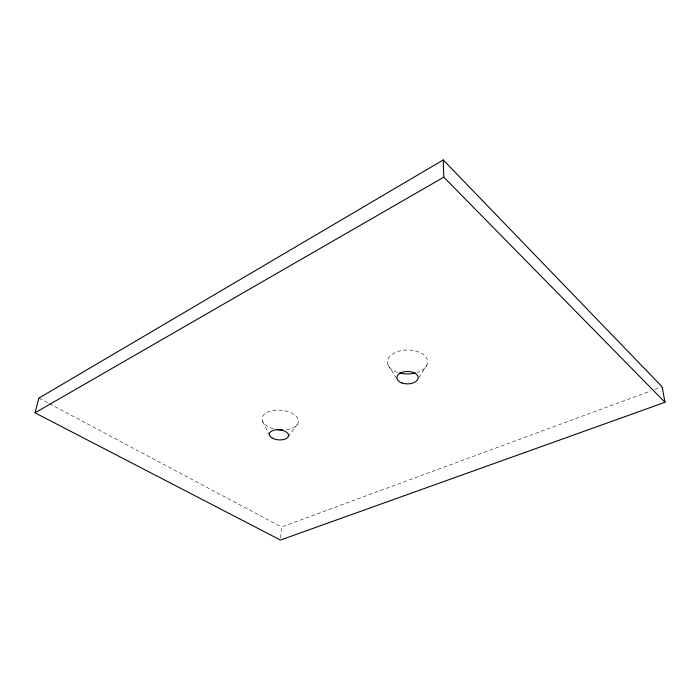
<?xml version="1.0" encoding="UTF-8"?>
<svg xmlns="http://www.w3.org/2000/svg" width="700" height="700" viewBox="0 0 700 700"><rect width="100%" height="100%" fill="white"/><g stroke="black" fill="none" stroke-linecap="round" stroke-linejoin="round"><path stroke-width="0.53" stroke-dasharray="3.5 2.62" d="M280.63 537.88L281.523 527.012L650.816 390.924M418.889 377.641L426.799 365.365M288.137 436.852L297.588 424.016M654.92 389.41L661.08 387.144M38.894 398.108L48.519 403.226M49.481 403.734L281.523 527.012M388.098 365.207L396.637 378.411M262.623 421.418L269.132 434.543M397.364 372.365A20.125 11.979 -0.3 0 1 392.245 354.244A20.125 11.979 -0.3 0 1 423.159 354.392A20.125 11.979 -0.3 0 1 417.183 372.461M273.411 428.759A18.226 9.844 5 0 1 265.947 413.035A18.226 9.844 5 0 1 295.024 415.196A18.226 9.844 5 0 1 286.239 429.713"/><path stroke-width="1.05" d="M35 412.808L38.894 398.108L443.249 159.95L662.104 386.767L665 402.29L280.455 540.05L35 412.808L443.809 177.161L443.249 159.95M443.809 177.161L665 402.29M415.319 373.004A20.125 11.979 -0.3 0 1 399.201 372.925M282.608 429.957A18.226 9.844 5 0 1 277.007 429.537M271.915 437.868A9.651 5.084 4.9 0 0 288.137 436.852A9.651 5.084 4.9 0 0 276.727 429.713A9.651 5.084 4.9 0 0 271.915 437.868M401.984 382.996A10.666 6.204 -0.2 0 0 418.18 377.79A10.666 6.204 -0.2 0 0 402.395 372.26A10.666 6.204 -0.2 0 0 401.984 382.996"/></g></svg>
